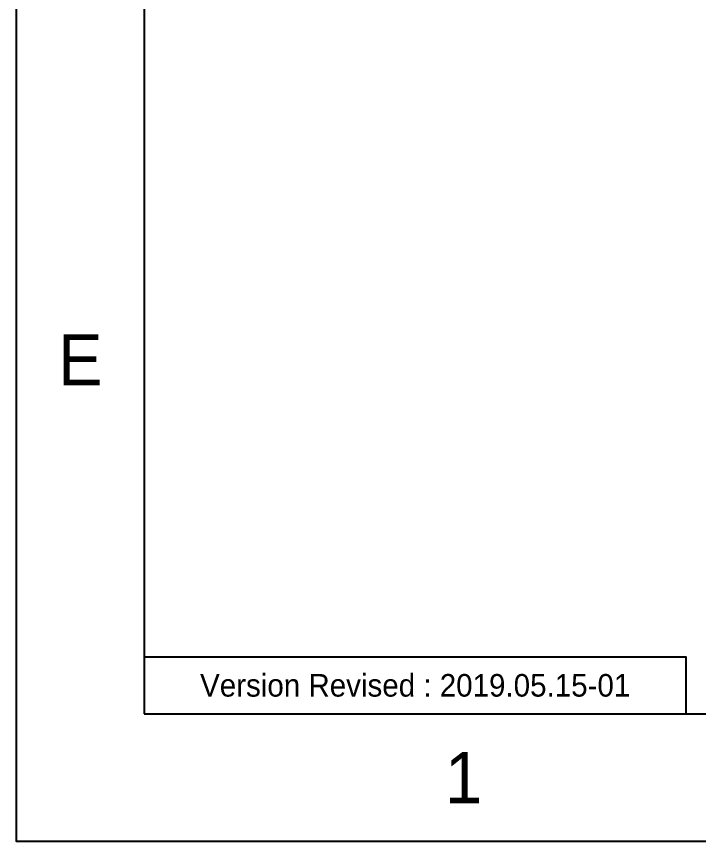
# Model space of a CAD drawing. Extents: x 9509 to 10103, y -14876 to -14456.
# Drawn here: x 9508.8 to 9584.3, y -14875.8 to -14784.5 of the extents above; entities that cross this region are included whole.
import ezdxf

# ---------------------------------------------------------------- set-up
doc = ezdxf.new("R2010")
doc.units = 0
doc.header["$MEASUREMENT"] = 0
doc.layers.get('0').update_dxf_attribs({"linetype": 'CONTINUOUS'})
doc.layers.add('FORM', color=7, linetype='CONTINUOUS')
doc.layers.add('TEXT', color=2, linetype='CONTINUOUS')
doc.styles.get("Standard").update_dxf_attribs({"font": 'Gulim.ttf'})

msp = doc.modelspace()

# ---------------------------------------------------------------- linework, layer by layer
for p, q in [((9522.972, -14469.921), (9522.972, -14861.638)), ((9522.972, -14861.638), (10088.629, -14861.638))]:
    msp.add_line(p, q)
msp.add_lwpolyline([(9508.831, -14455.78), (10102.77, -14455.78), (10102.77, -14875.78), (9508.831, -14875.78)], close=True)
at = {"layer": 'FORM'}
msp.add_lwpolyline([(9522.972, -14861.638), (9582.972, -14861.638), (9582.972, -14855.388), (9522.972, -14855.388)], close=True, dxfattribs=at)

# ---------------------------------------------------------------- texts
at = {"char_height": 5.657, "attachment_point": 5}
for s, width, insert in [('E', 10, (9515.902, -14822.466)), ('1', 50, (9558.326, -14868.709))]:
    msp.add_mtext_dynamic_manual_height_columns(s, width=width, gutter_width=12.5, heights=[0], dxfattribs=dict(at, insert=insert))
at = {"layer": 'TEXT', "insert": (9552.972, -14858.513), "char_height": 2.5, "attachment_point": 5}
msp.add_mtext_dynamic_manual_height_columns('Version Revised : 2019.05.15-01', width=60, gutter_width=12.5, heights=[0], dxfattribs=at)

doc.saveas('drawing.dxf')
